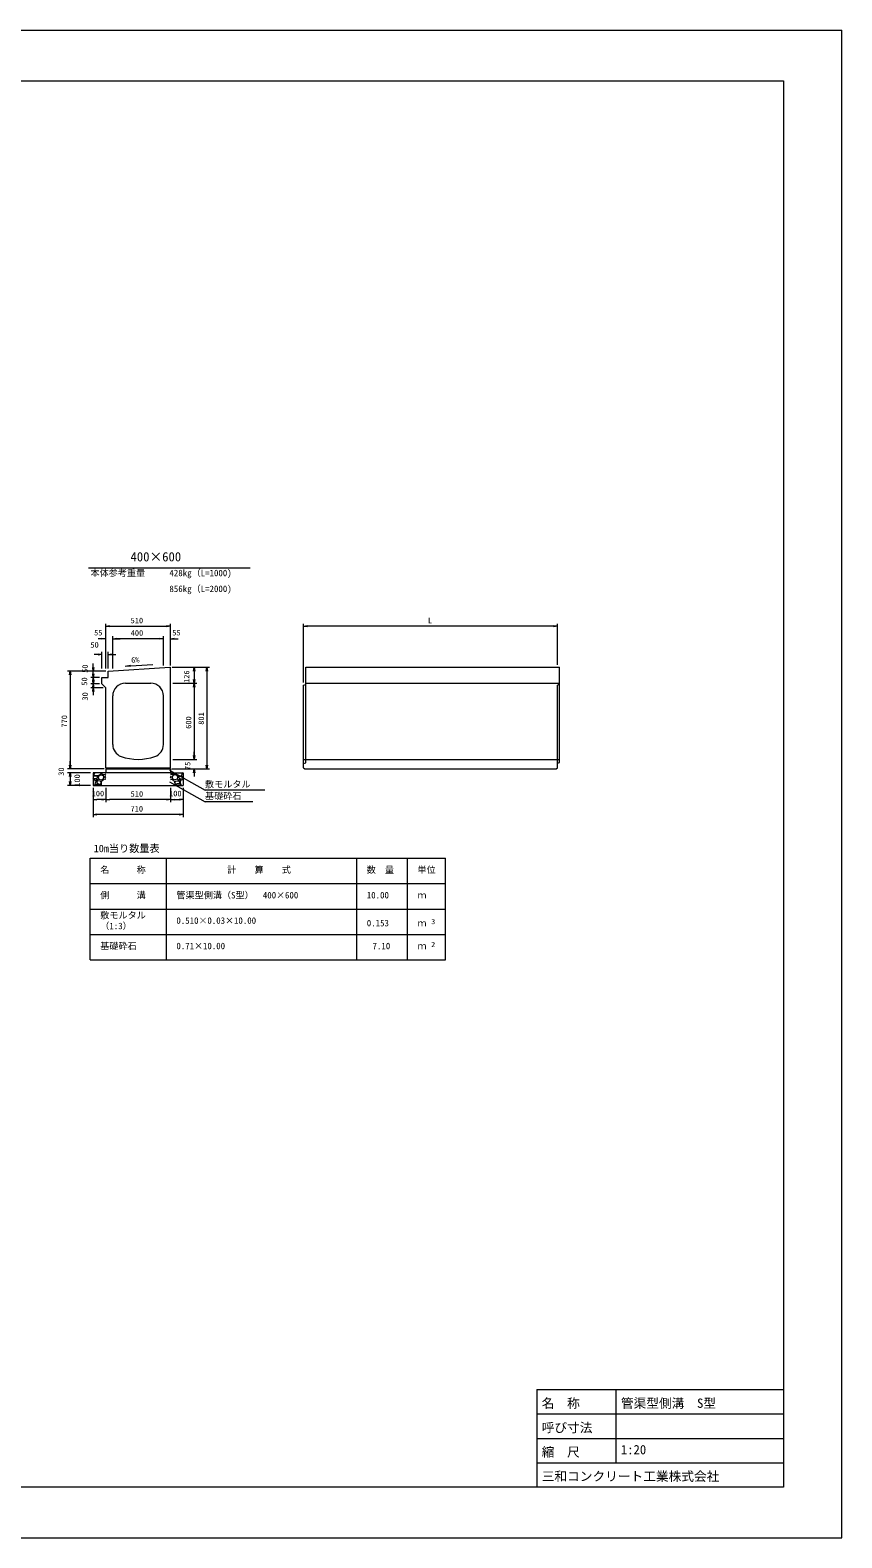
# Model space of a CAD drawing. Units: millimetres, scale not verified. Extents: x 0 to 84100, y 0 to 59400.
# Drawn here: x 52116 to 84100, y 0 to 59400 of the extents above; entities that cross this region are included whole.
import ezdxf
from ezdxf.enums import TextEntityAlignment as Align

# ---------------------------------------------------------------- set-up
doc = ezdxf.new("R2010")
doc.units = ezdxf.units.MM
doc.header["$LTSCALE"] = 100
doc.linetypes.add('USER1', pattern=[0.375, 0.25, -0.125])
for name, color, linetype, lineweight in [('0_2', 7, 'Continuous', 18), ('D-MTR-FRAM（材料表図枠）', 2, 'Continuous', 18), ('D-STR-DIM（寸法）', 7, 'Continuous', 18), ('D-STR-HTXT（旗揚げ）', 7, 'Continuous', 18), ('D-STR-STRn（構造物）', 7, 'Continuous', 18), ('D-STR（構造物外形線）', 1, 'Continuous', 18), ('D-TTL(外枠）', 2, 'Continuous', 18), ('DEFPOINTS_3', 8, 'Continuous', 18)]:
    doc.layers.add(name, color=color, linetype=linetype, lineweight=lineweight)
for name, color, linetype in [('D-MTR-TXT(文字列）', 7, 'Continuous'), ('D-MTR（材料表タイトル）', 7, 'Continuous'), ('D-STR-TXT（文字）', 7, 'Continuous'), ('D-TTL-TXT（文字）', 7, 'Continuous')]:
    doc.layers.add(name, color=color, linetype=linetype)
doc.styles.add('ＭＳ ゴシック', font='')
doc.styles.get('ＭＳ ゴシック').set_extended_font_data('MS Gothic')

msp = doc.modelspace()

# ---------------------------------------------------------------- linework, layer by layer
at = {"layer": '0_2'}
for p, q in [((55093.7, 35916), (55243.7, 35941)), ((55243.7, 35891), (55093.7, 35916)), ((55093.7, 35916), (55243.7, 35916)), ((57493.7, 35941), (57643.7, 35916)), ((57643.7, 35916), (57493.7, 35891)), ((57643.7, 35916), (57493.7, 35916)), ((62890.3, 35916), (63040.3, 35941)), ((63040.3, 35891), (62890.3, 35916)), ((62890.3, 35916), (63040.3, 35916)), ((72740.3, 35941), (72890.3, 35916)), ((72890.3, 35916), (72740.3, 35891)), ((72890.3, 35916), (72740.3, 35916)), ((54943.7, 35450.8), (55093.7, 35425.8)), ((55093.7, 35425.8), (54943.7, 35400.8)), ((55093.7, 35425.8), (54943.7, 35425.8)), ((55368.7, 35425.8), (55518.7, 35450.8)), ((55368.7, 35425.8), (55518.7, 35450.8)), ((55518.7, 35400.8), (55368.7, 35425.8)), ((55368.7, 35425.8), (55518.7, 35425.8)), ((55518.7, 35400.8), (55368.7, 35425.8)), ((55368.7, 35425.8), (55518.7, 35425.8)), ((57218.7, 35450.8), (57368.7, 35425.8)), ((57218.7, 35450.8), (57368.7, 35425.8)), ((57368.7, 35425.8), (57218.7, 35400.8)), ((57368.7, 35425.8), (57218.7, 35425.8)), ((57368.7, 35425.8), (57218.7, 35400.8)), ((57368.7, 35425.8), (57218.7, 35425.8)), ((57643.7, 35425.8), (57793.7, 35450.8)), ((57793.7, 35400.8), (57643.7, 35425.8)), ((57643.7, 35425.8), (57793.7, 35425.8)), ((54793.7, 34830.3), (54943.7, 34805.3)), ((54943.7, 34805.3), (54793.7, 34780.3)), ((54943.7, 34805.3), (54793.7, 34805.3)), ((55193.7, 34805.3), (55343.7, 34830.3)), ((55343.7, 34780.3), (55193.7, 34805.3)), ((55193.7, 34805.3), (55343.7, 34805.3)), ((53665, 33994.7), (53690, 34144.7)), ((53690, 34144.7), (53715, 33994.7)), ((53690, 34144.7), (53690, 33994.7)), ((54604.8, 34144.7), (54579.8, 34294.7)), ((54604.8, 33894.7), (54579.8, 34044.7)), ((54579.8, 33744.7), (54604.8, 33894.7)), ((54629.8, 34294.7), (54604.8, 34144.7)), ((54604.8, 34144.7), (54604.8, 34294.7)), ((54629.8, 34044.7), (54604.8, 33894.7)), ((54604.8, 33894.7), (54604.8, 34044.7)), ((54604.8, 33894.7), (54629.8, 33744.7)), ((54604.8, 33894.7), (54604.8, 33744.7)), ((58558.1, 34147.8), (58583.1, 34297.8)), ((58583.1, 34297.8), (58608.1, 34147.8)), ((58583.1, 34297.8), (58583.1, 34147.8)), ((59056.1, 34147.8), (59081.1, 34297.8)), ((59081.1, 34297.8), (59106.1, 34147.8)), ((59081.1, 34297.8), (59081.1, 34147.8)), ((54604.8, 33644.7), (54579.8, 33794.7)), ((54579.8, 33494.7), (54604.8, 33644.7)), ((54579.8, 33344.7), (54604.8, 33494.7)), ((54629.8, 33794.7), (54604.8, 33644.7)), ((54604.8, 33644.7), (54604.8, 33794.7)), ((54604.8, 33644.7), (54629.8, 33494.7)), ((54604.8, 33644.7), (54604.8, 33494.7)), ((54604.8, 33494.7), (54629.8, 33344.7)), ((54604.8, 33494.7), (54604.8, 33344.7)), ((58583.1, 33669.7), (58558.1, 33819.7)), ((58558.1, 33519.7), (58583.1, 33669.7)), ((58608.1, 33819.7), (58583.1, 33669.7)), ((58583.1, 33669.7), (58583.1, 33819.7)), ((58583.1, 33669.7), (58608.1, 33519.7)), ((58583.1, 33669.7), (58583.1, 33519.7)), ((53690, 30294.7), (53665, 30444.7)), ((53690, 30294.7), (53665, 30444.7)), ((53715, 30444.7), (53690, 30294.7)), ((53690, 30294.7), (53690, 30444.7)), ((53715, 30444.7), (53690, 30294.7)), ((53690, 30294.7), (53690, 30444.7)), ((58583.1, 30669.7), (58558.1, 30819.7)), ((58583.1, 30669.7), (58558.1, 30819.7)), ((58558.1, 30144.7), (58583.1, 30294.7)), ((58608.1, 30819.7), (58583.1, 30669.7)), ((58583.1, 30669.7), (58583.1, 30819.7)), ((58608.1, 30819.7), (58583.1, 30669.7)), ((58583.1, 30669.7), (58583.1, 30819.7)), ((58583.1, 30294.7), (58608.1, 30144.7)), ((58583.1, 30294.7), (58583.1, 30144.7)), ((59081.1, 30294.7), (59056.1, 30444.7)), ((59106.1, 30444.7), (59081.1, 30294.7)), ((59081.1, 30294.7), (59081.1, 30444.7)), ((53665, 29994.7), (53690, 30144.7)), ((53665, 29994.7), (53690, 30144.7)), ((53690, 29644.7), (53665, 29794.7)), ((53690, 30144.7), (53715, 29994.7)), ((53690, 30144.7), (53690, 29994.7)), ((53690, 30144.7), (53715, 29994.7)), ((53690, 30144.7), (53690, 29994.7)), ((53715, 29794.7), (53690, 29644.7)), ((53690, 29644.7), (53690, 29794.7)), ((54593.7, 29083.5), (54743.7, 29108.5)), ((54943.7, 29108.5), (55093.7, 29083.5)), ((55093.7, 29083.5), (55243.7, 29108.5)), ((57493.7, 29108.5), (57643.7, 29083.5)), ((57643.7, 29083.5), (57793.7, 29108.5)), ((57993.7, 29108.5), (58143.7, 29083.5)), ((54743.7, 29058.5), (54593.7, 29083.5)), ((54593.7, 29083.5), (54743.7, 29083.5)), ((54593.7, 28496.9), (54743.7, 28521.9)), ((55093.7, 29083.5), (54943.7, 29058.5)), ((55093.7, 29083.5), (54943.7, 29083.5)), ((55243.7, 29058.5), (55093.7, 29083.5)), ((55093.7, 29083.5), (55243.7, 29083.5)), ((57643.7, 29083.5), (57493.7, 29058.5)), ((57643.7, 29083.5), (57493.7, 29083.5)), ((57793.7, 29058.5), (57643.7, 29083.5)), ((57643.7, 29083.5), (57793.7, 29083.5)), ((58143.7, 29083.5), (57993.7, 29058.5)), ((58143.7, 29083.5), (57993.7, 29083.5)), ((57993.7, 28521.9), (58143.7, 28496.9)), ((54743.7, 28471.9), (54593.7, 28496.9)), ((54593.7, 28496.9), (54743.7, 28496.9)), ((58143.7, 28496.9), (57993.7, 28471.9)), ((58143.7, 28496.9), (57993.7, 28496.9))]:
    msp.add_line(p, q, dxfattribs=at)
at = {"layer": 'D-MTR-FRAM（材料表図枠）'}
for p, q in [((54485.6, 26773.7), (68485.6, 26773.7)), ((54485.6, 22773.7), (54485.6, 26773.7)), ((57485.6, 22773.7), (57485.6, 26773.7)), ((64985.6, 22773.7), (64985.6, 26773.7)), ((66985.6, 23573.7), (66985.6, 26773.7)), ((66985.6, 22773.7), (66985.6, 26773.7)), ((68485.6, 22773.7), (68485.6, 26773.7)), ((54485.6, 25773.7), (68485.6, 25773.7)), ((54485.6, 24773.7), (68485.6, 24773.7)), ((54485.6, 23773.7), (68485.6, 23773.7)), ((54485.6, 22773.7), (68485.6, 22773.7))]:
    msp.add_line(p, q, dxfattribs=at)
at = {"layer": 'D-STR-DIM（寸法）'}
for p, q in [((55093.7, 34244.7), (55093.7, 36016)), ((55243.7, 35916), (57493.7, 35916)), ((57643.7, 34369.7), (57643.7, 36016)), ((62890.3, 33694.7), (62890.3, 36016)), ((72740.3, 35916), (63040.3, 35916)), ((72890.3, 34399.7), (72890.3, 36016)), ((54943.7, 35425.8), (54793.7, 35425.8)), ((55093.7, 34369.7), (55093.7, 35525.8)), ((55368.7, 34369.7), (55368.7, 35525.8)), ((55368.7, 34255.7), (55368.7, 35525.8)), ((55518.7, 35425.8), (55668.7, 35425.8)), ((57218.7, 35425.8), (55518.7, 35425.8)), ((57218.7, 35425.8), (57068.7, 35425.8)), ((57368.7, 34369.7), (57368.7, 35525.8)), ((57368.7, 34382.3), (57368.7, 35525.8)), ((57643.7, 34369.7), (57643.7, 35525.8)), ((57793.7, 35425.8), (57943.7, 35425.8)), ((54793.7, 34805.3), (54643.7, 34805.3)), ((54943.7, 34244.7), (54943.7, 34905.3)), ((55193.7, 34244.7), (55193.7, 34905.3)), ((55343.7, 34805.3), (55493.7, 34805.3)), ((55093.7, 34144.7), (53590, 34144.7)), ((53690, 33994.7), (53690, 30444.7)), ((55093.7, 34144.7), (54504.8, 34144.7)), ((54843.7, 33894.7), (54504.8, 33894.7)), ((54843.7, 33894.7), (54504.8, 33894.7)), ((54604.8, 34294.7), (54604.8, 34444.7)), ((54604.8, 34044.7), (54604.8, 34194.7)), ((54604.8, 33794.7), (54604.8, 33944.7)), ((55860.1, 34344.9), (56947.4, 34413.7)), ((55860.1, 34344.9), (56073, 34386.5)), ((57713.8, 34297.8), (58683.1, 34297.8)), ((57713.8, 34297.8), (59181.1, 34297.8)), ((58583.1, 34147.8), (58583.1, 33819.7)), ((59081.1, 34147.8), (59081.1, 30444.7)), ((54843.7, 33644.7), (54504.8, 33644.7)), ((54843.7, 33644.7), (54504.8, 33644.7)), ((54993.7, 33494.7), (54504.8, 33494.7)), ((54604.8, 33744.7), (54604.8, 33594.7)), ((54604.8, 33494.7), (54604.8, 33344.7)), ((54604.8, 33344.7), (54604.8, 33194.7)), ((57743.7, 33669.7), (58683.1, 33669.7)), ((57743.7, 33669.7), (58683.1, 33669.7)), ((58583.1, 33519.7), (58583.1, 30819.7)), ((58583.1, 30819.7), (58583.1, 30969.7)), ((54993.7, 30294.7), (53590, 30294.7)), ((55038.7, 30294.7), (53590, 30294.7)), ((53690, 30444.7), (53690, 30594.7)), ((57698.7, 30294.7), (58683.1, 30294.7)), ((57713.8, 30294.7), (59181.1, 30294.7)), ((57743.7, 30669.7), (58683.1, 30669.7)), ((57743.7, 30669.7), (58683.1, 30669.7)), ((54493.7, 30144.7), (53590, 30144.7)), ((54493.7, 30144.7), (53590, 30144.7)), ((53690, 29994.7), (53690, 29844.7)), ((53690, 29994.7), (53690, 29794.7)), ((58583.1, 30144.7), (58583.1, 29994.7)), ((54493.7, 29644.7), (53590, 29644.7)), ((54593.7, 29544.7), (54593.7, 28396.9)), ((54593.7, 29544.7), (54593.7, 28983.5)), ((55093.7, 29544.7), (55093.7, 28983.5)), ((55093.7, 29544.7), (55093.7, 28983.5)), ((57643.7, 29544.7), (57643.7, 28983.5)), ((57643.7, 29544.7), (57643.7, 28983.5)), ((58143.7, 29544.7), (58143.7, 28983.5)), ((58143.7, 29544.7), (58143.7, 28396.9)), ((54943.7, 29083.5), (54743.7, 29083.5)), ((57493.7, 29083.5), (55243.7, 29083.5)), ((57793.7, 29083.5), (57993.7, 29083.5)), ((57993.7, 28496.9), (54743.7, 28496.9))]:
    msp.add_line(p, q, dxfattribs=at)
at = {"layer": 'D-STR-HTXT（旗揚げ）'}
for p, q in [((54409.3, 38215.4), (60787.6, 38215.4)), ((57611.3, 30249.6), (59007.4, 29458.4)), ((57611.3, 29790.5), (59007.4, 28999.3)), ((61367.2, 29458.4), (59007.4, 29458.4)), ((60893.8, 28999.3), (59007.4, 28999.3))]:
    msp.add_line(p, q, dxfattribs=at)
at = {"layer": 'D-STR-STRn（構造物）'}
for p, q in [((55093.7, 30294.7), (55093.7, 30144.7)), ((57643.7, 30294.7), (57643.7, 30144.7)), ((55093.7, 30144.7), (54593.7, 30144.7)), ((54593.7, 30144.7), (54593.7, 29644.7)), ((54593.7, 30101.2), (54650, 30144.7)), ((54670, 30013.9), (54593.7, 30005.8)), ((54614.4, 29906.1), (54593.7, 29928.7)), ((54654.7, 29873.9), (54593.7, 29879)), ((54729.2, 29914.8), (54614.2, 29904.8)), ((54624.6, 30089.5), (54674.3, 30144.7)), ((54660.6, 30029.2), (54625.6, 30089.2)), ((54710.7, 29784.7), (54655.7, 29874.7)), ((54784.3, 30020.5), (54659.3, 30030.5)), ((54769.4, 29989.7), (54669.4, 30014.7)), ((54669.7, 29659.3), (54709.7, 29784.3)), ((54704.4, 29869.5), (54724.4, 29819.5)), ((54739.5, 29884.3), (54704.5, 29869.3)), ((54724.4, 29819.6), (54799.4, 29864.6)), ((54724.4, 29774.6), (54764.4, 29714.6)), ((54774.6, 29824.4), (54724.6, 29774.4)), ((54774.6, 29964.5), (54729.6, 29914.5)), ((54799.8, 29864.5), (54739.8, 29884.5)), ((54764.8, 29714.2), (54889.8, 29699.2)), ((54774.7, 29964.1), (54769.7, 29989.1)), ((54875.2, 29809.7), (54775.2, 29824.7)), ((54889.8, 30074.1), (54784.8, 30019.1)), ((54799.2, 29964.6), (54829.2, 29894.6)), ((54804.5, 29964.4), (54834.5, 30034.4)), ((54829.2, 29894.1), (54914.2, 29869.1)), ((54834.6, 30034.4), (54914.6, 30059.4)), ((54915.6, 29773.4), (54875.6, 29808.4)), ((54889.7, 29699.5), (54914.7, 29744.5)), ((54909.8, 30144.4), (54889.8, 30074.4)), ((54914.4, 30059.4), (54994.4, 30029.4)), ((54919.4, 29779.7), (54914.4, 29674.7)), ((54914.6, 29744.5), (54914.6, 29774.5)), ((54914.9, 29869.2), (54999.9, 29894.2)), ((55034.7, 29884.4), (54919.7, 29779.4)), ((54926.8, 30144.7), (54953.8, 30080.6)), ((54954.3, 30079.2), (55059.3, 30074.2)), ((54994.7, 30029.3), (55024.7, 29964.3)), ((54999.4, 29894.7), (55024.4, 29964.7)), ((55093.7, 29879), (55034.7, 29883.9)), ((55093.7, 29928.7), (55059.4, 29966.1)), ((55059.5, 29964.6), (55074.5, 30004.6)), ((55059.6, 30074.8), (55093.7, 30101.2)), ((55093.7, 30005.8), (55075, 30003.9)), ((57643.7, 30144.7), (55093.7, 30144.7)), ((57643.7, 30144.7), (58143.7, 30144.7)), ((57677.8, 30074.8), (57643.7, 30101.2)), ((57643.7, 30005.8), (57662.4, 30003.9)), ((57643.7, 29928.7), (57678, 29966.1)), ((57643.7, 29879), (57702.7, 29883.9)), ((57678, 29964.6), (57663, 30004.6)), ((57783.2, 30079.2), (57678.2, 30074.2)), ((57702.7, 29884.4), (57817.7, 29779.4)), ((57742.8, 30029.3), (57712.8, 29964.3)), ((57738, 29894.7), (57713, 29964.7)), ((57822.6, 29869.2), (57737.6, 29894.2)), ((57823, 30059.4), (57743, 30029.4)), ((57810.7, 30144.7), (57783.7, 30080.6)), ((57818.1, 29779.7), (57823.1, 29674.7)), ((57821.8, 29773.4), (57861.8, 29808.4)), ((57847.7, 29699.5), (57822.7, 29744.5)), ((57902.8, 30034.4), (57822.8, 30059.4)), ((57822.9, 29744.5), (57822.9, 29774.5)), ((57908.2, 29894.1), (57823.2, 29869.1)), ((57827.7, 30144.4), (57847.7, 30074.4)), ((57847.6, 30074.1), (57952.6, 30019.1)), ((57972.7, 29714.2), (57847.7, 29699.2)), ((57862.3, 29809.7), (57962.3, 29824.7)), ((57933, 29964.4), (57903, 30034.4)), ((57938.3, 29964.6), (57908.3, 29894.6)), ((57937.7, 29864.5), (57997.7, 29884.5)), ((58013, 29819.6), (57938, 29864.6)), ((57953.2, 30020.5), (58078.2, 30030.5)), ((57962.8, 29964.1), (57967.8, 29989.1)), ((57962.9, 29964.5), (58007.9, 29914.5)), ((57962.9, 29824.4), (58012.9, 29774.4)), ((57968, 29989.7), (58068, 30014.7)), ((58013, 29774.6), (57973, 29714.6)), ((57997.9, 29884.3), (58032.9, 29869.3)), ((58008.2, 29914.8), (58123.2, 29904.8)), ((58033, 29869.5), (58013, 29819.5)), ((58026.8, 29784.7), (58081.8, 29874.7)), ((58067.8, 29659.3), (58027.8, 29784.3)), ((58112.9, 30089.5), (58063.2, 30144.7)), ((58067.4, 30013.9), (58143.7, 30005.8)), ((58076.9, 30029.2), (58111.9, 30089.2)), ((58082.7, 29873.9), (58143.7, 29879)), ((58143.7, 30101.2), (58087.4, 30144.7)), ((58123, 29906.1), (58143.7, 29928.7)), ((58143.7, 30144.7), (58143.7, 29644.7)), ((54593.7, 29644.7), (58143.7, 29644.7)), ((54650, 29644.7), (54669.6, 29659.8)), ((54674.3, 29644.7), (54714.6, 29689.5)), ((54714.6, 29689.5), (54844.6, 29689.5)), ((54844.4, 29690.6), (54909.4, 29645.6)), ((54913.8, 29675.6), (54926.8, 29644.7)), ((57823.7, 29675.6), (57810.7, 29644.7)), ((57893, 29690.6), (57828, 29645.6)), ((58022.9, 29689.5), (57892.9, 29689.5)), ((58063.2, 29644.7), (58022.9, 29689.5)), ((58087.4, 29644.7), (58067.8, 29659.8))]:
    msp.add_line(p, q, dxfattribs=at)
at = {"layer": 'D-STR（構造物外形線）'}
for p, q in [((54943.7, 33644.7), (54943.7, 33894.7)), ((54943.7, 33894.7), (55193.7, 33894.7)), ((55193.7, 34144.7), (57613.8, 34297.8)), ((55193.7, 33894.7), (55193.7, 34144.7)), ((57613.8, 34297.8), (57643.7, 34269.7)), ((57643.7, 30339.7), (57643.7, 34269.7)), ((62980.3, 34299.7), (72980.3, 34299.7)), ((62980.3, 30534.7), (62980.3, 34299.7)), ((72980.3, 30549.7), (72980.3, 34299.7)), ((54943.7, 33644.7), (55093.7, 33494.7)), ((55093.7, 30339.7), (55093.7, 33494.7)), ((55868.7, 33669.7), (56868.7, 33669.7)), ((62890.3, 33594.7), (62980.3, 33619.7)), ((62890.3, 30339.7), (62890.3, 33594.7)), ((72890.3, 33594.7), (72980.3, 33644.7)), ((72890.3, 30339.7), (72890.3, 33594.7)), ((55368.7, 31255.5), (55368.7, 33169.7)), ((57368.7, 31255.5), (57368.7, 33169.7)), ((55093.7, 30339.7), (57643.7, 30339.7)), ((55093.7, 30339.7), (55138.7, 30294.7)), ((55093.7, 30294.7), (57643.7, 30294.7)), ((55138.7, 30294.7), (57598.7, 30294.7)), ((57598.7, 30294.7), (57643.7, 30339.7)), ((62890.3, 30504.7), (62980.3, 30534.7)), ((62890.3, 30339.7), (62935.3, 30294.7)), ((62935.3, 30294.7), (72845.3, 30294.7)), ((72845.3, 30294.7), (72890.3, 30339.7)), ((72890.3, 30519.7), (72980.3, 30549.7))]:
    msp.add_line(p, q, dxfattribs=at)
at = {"layer": 'D-STR（構造物外形線）', "linetype": 'USER1'}
for p, q in [((62980.3, 33669.7), (72980.3, 33669.7)), ((62890.3, 30669.7), (72980.3, 30669.7))]:
    msp.add_line(p, q, dxfattribs=at)
at = {"layer": 'D-STR（構造物外形線）'}
for centre, radius, start, end in [((55868.7, 33169.7), 500, 90, 180), ((56868.7, 33169.7), 500, 0, 90), ((55868.7, 31255.5), 500, 180, 250.52898), ((56868.7, 31255.5), 500, 289.47102, 0), ((56368.7, 32669.7), 2000, 250.52884, 289.47116)]:
    msp.add_arc(centre, radius, start, end, dxfattribs=at)
at = {"layer": 'D-TTL(外枠）'}
for p, q in [((2300, 57400), (81800, 57400)), ((81800, 57400), (81800, 2000)), ((72080, 5840), (81800, 5840)), ((72080, 5840), (72080, 2000)), ((75200, 5840), (75200, 2960)), ((72080, 4880), (81800, 4880)), ((72080, 3920), (81800, 3920)), ((72080, 2960), (81800, 2960)), ((81800, 2000), (2300, 2000))]:
    msp.add_line(p, q, dxfattribs=at)
at = {"layer": 'DEFPOINTS_3'}
for p, q in [((0, 59400), (84100, 59400)), ((84100, 0), (84100, 59400)), ((0, 0), (84100, 0))]:
    msp.add_line(p, q, dxfattribs=at)

# ---------------------------------------------------------------- texts
at = {"layer": 'D-MTR-TXT(文字列）', "style": 'ＭＳ ゴシック'}
for s, height, p in [('本体参考重量', 256.6, (54492.3, 37808.7)), ('428kg（L=1000)', 256.6, (57604.3, 37808.7)), ('856kg（L=2000)', 256.6, (57604.3, 37184.6)), ('名\u3000\u3000\u3000称', 256.6, (54877.8, 26114)), ('計\u3000\u3000算\u3000\u3000式', 256.6, (59878.6, 26114)), ('数\u3000量', 256.6, (65377.8, 26114)), ('単位', 256.6, (67377.8, 26114)), ('側\u3000\u3000\u3000溝', 256.6, (54877.8, 25114)), ('管渠型側溝（S型）\u3000400×600', 256.6, (57877.8, 25114)), ('10.00', 256.6, (65380.5, 25114)), ('ｍ', 256.6, (67377.8, 25114)), ('敷モルタル', 256.6, (54877.8, 24324.1)), ('0.510×0.03×10.00', 256.6, (57877.8, 24114)), ('3', 205.3, (67918, 24114.5)), ('（1:3）', 256.6, (54877.8, 23901.8)), ('0.153', 256.6, (65380.5, 24014)), ('ｍ', 256.6, (67377.8, 24014)), ('基礎砕石', 256.6, (54877.8, 23114)), ('0.71×10.00', 256.6, (57877.8, 23114)), ('7.10', 256.6, (65607.9, 23114)), ('ｍ', 256.6, (67377.8, 23114)), ('2', 205.3, (67918, 23214.5))]:
    msp.add_text(s, height=height, dxfattribs=at).set_placement(p, align=Align.BOTTOM_LEFT)
at = {"layer": 'D-MTR（材料表タイトル）', "style": 'ＭＳ ゴシック'}
msp.add_text('10m当り数量表', height=293.3, dxfattribs=at).set_placement((54619.8, 26926.2), align=Align.BOTTOM_LEFT)
at = {"layer": 'D-STR-DIM（寸法）', "style": 'ＭＳ ゴシック'}
for s, p in [('510', (56075.6, 35966)), ('L', (67791.3, 35966)), ('55', (54637, 35487.6)), ('400', (56077.9, 35475.8)), ('55', (57716.7, 35487.6)), ('50', (54489.9, 35005.3)), ('100', (54539.9, 29149.9)), ('510', (56075.6, 29133.5)), ('100', (57589.9, 29149.9)), ('710', (56071.8, 28546.9))]:
    msp.add_text(s, height=219.9, dxfattribs=at).set_placement(p, align=Align.BOTTOM_LEFT)
for s, p in [('50', (54454.8, 34080)), ('126', (58456.1, 33683)), ('50', (54429.8, 33574)), ('30', (54454.8, 32986.4)), ('770', (53640, 31922.7)), ('600', (58533.1, 31874.2)), ('801', (59031.1, 32033.5)), ('30', (53515, 30024)), ('75', (58497.2, 30249)), ('100', (54145, 29590.9))]:
    msp.add_text(s, height=219.9, rotation=90, dxfattribs=at).set_placement(p, align=Align.BOTTOM_LEFT)
at = {"layer": 'D-STR-TXT（文字）', "style": 'ＭＳ ゴシック'}
msp.add_text('6%', height=219.9, rotation=3.62, dxfattribs=at).set_placement((56105.8, 34405.3), align=Align.BOTTOM_LEFT)
for s, p in [('敷モルタル', (59007.4, 29483.4)), ('基礎砕石', (59007.4, 29024.3))]:
    msp.add_text(s, height=256.6, dxfattribs=at).set_placement(p, align=Align.BOTTOM_LEFT)
at = {"layer": 'D-TTL-TXT（文字）', "style": 'ＭＳ ゴシック'}
for s, p in [('400×600', (56071.9, 38360.3)), ('名\u3000称', (72273.1, 5011.4)), ('管渠型側溝\u3000S型', (75393.1, 5011.4)), ('呼び寸法', (72273.1, 4051.4)), ('縮\u3000尺', (72273.1, 3091.4)), ('1:20', (75393.1, 3182.7)), ('三和コンクリート工業株式会社', (72273.1, 2131.4))]:
    msp.add_text(s, height=366.6, dxfattribs=at).set_placement(p, align=Align.BOTTOM_LEFT)

doc.saveas('drawing.dxf')
